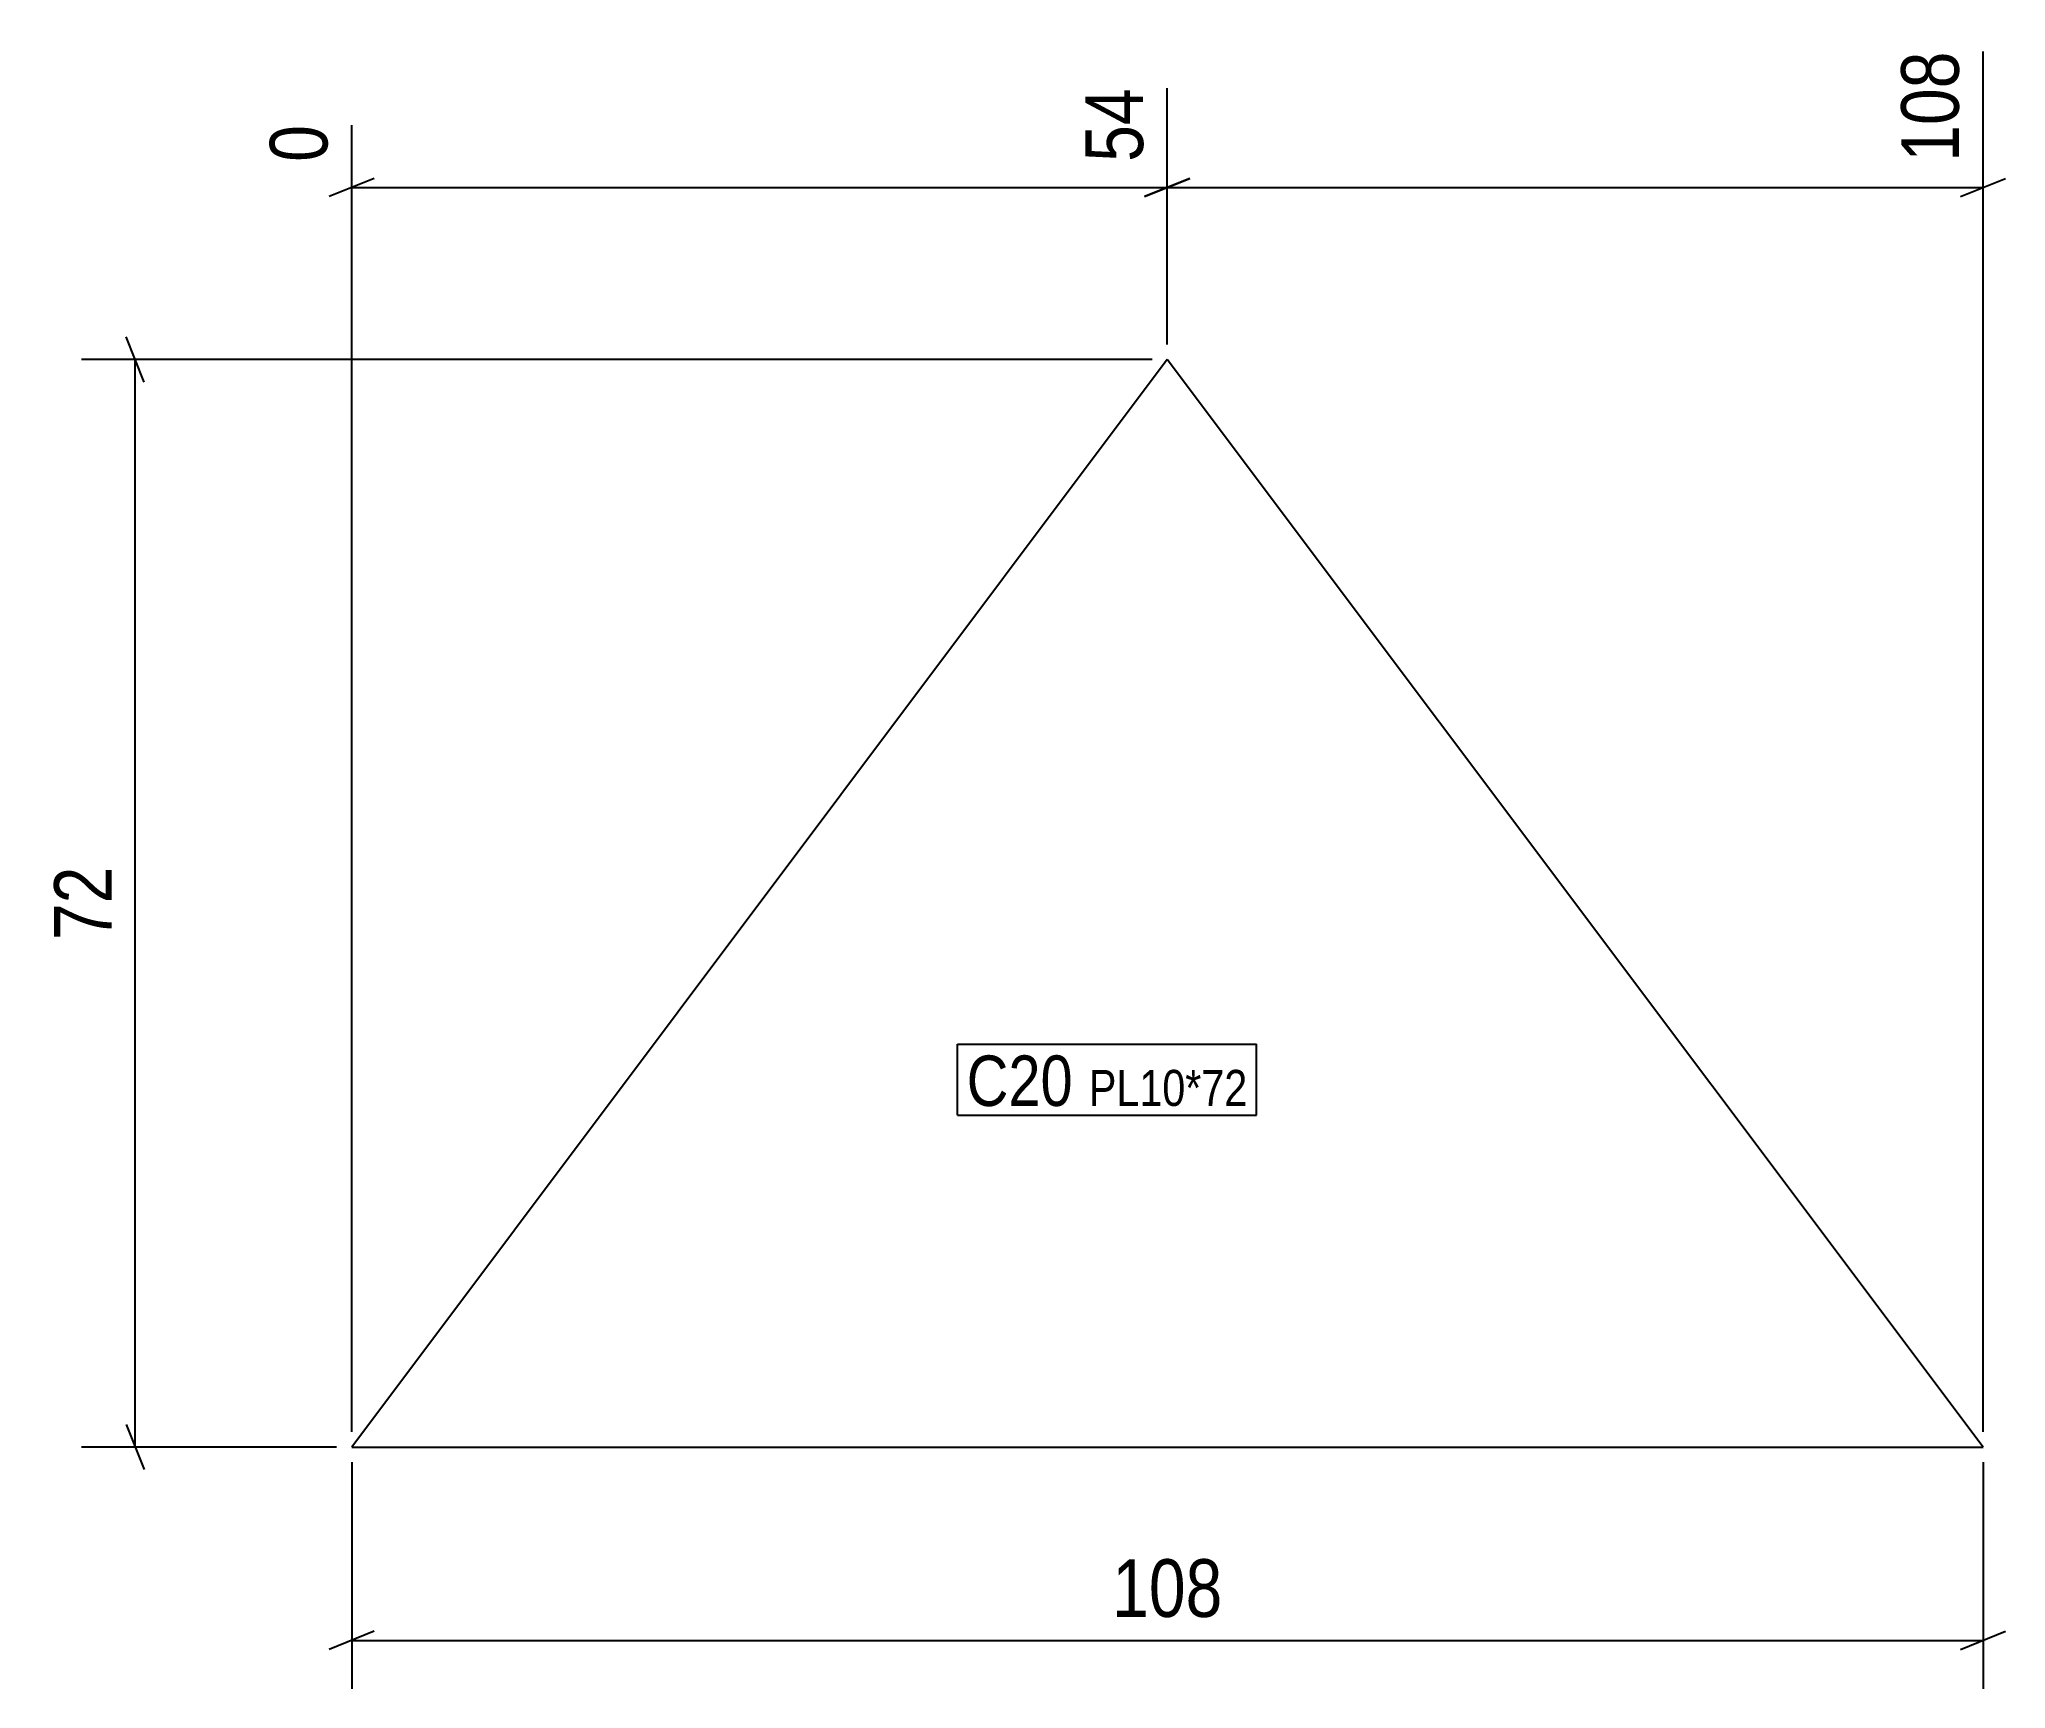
# Model space of a CAD drawing. Header units: millimetres. Extents: x 2 to 132, y 3 to 112.
import ezdxf

# ---------------------------------------------------------------- set-up
doc = ezdxf.new("R2010")
doc.units = ezdxf.units.MM
for name, color, linetype in [('MÅLSÆTNING', 7, 'Continuous'), ('STÅL', 7, 'Continuous'), ('TEKST', 7, 'Continuous')]:
    doc.layers.add(name, color=color, linetype=linetype)
doc.styles.add('Arial Narrow', font='ARIALN.TTF', dxfattribs={"height": 0.2})

msp = doc.modelspace()

# ---------------------------------------------------------------- linework, layer by layer
at = {"layer": 'MÅLSÆTNING', "color": 7, "linetype": 'Continuous'}
for p, q in [((130.89, 20), (130.89, 111.4)), ((76.88, 92), (76.88, 108.96)), ((76.88, 92), (76.88, 108.96)), ((22.88, 20), (22.88, 106.52)), ((24.38, 102.99), (21.38, 101.79)), ((78.38, 102.99), (75.38, 101.79)), ((75.38, 101.79), (78.38, 102.99)), ((129.39, 101.79), (132.39, 102.99)), ((22.88, 102.39), (76.88, 102.39)), ((76.88, 102.39), (130.89, 102.39)), ((9.15, 89.5), (7.95, 92.5)), ((75.88, 91), (5, 91)), ((8.55, 19), (8.55, 91)), ((7.95, 20.5), (9.15, 17.5)), ((21.88, 19), (5, 19)), ((22.88, 18), (22.88, 3)), ((130.89, 18), (130.89, 3)), ((24.38, 6.8), (21.38, 5.6)), ((129.39, 5.6), (132.39, 6.8)), ((22.88, 6.2), (130.89, 6.2))]:
    msp.add_line(p, q, dxfattribs=at)
at = {"layer": 'STÅL', "color": 2, "linetype": 'Continuous'}
for p, q in [((76.88, 91), (22.88, 19)), ((130.89, 19), (76.88, 91)), ((22.88, 19), (130.89, 19))]:
    msp.add_line(p, q, dxfattribs=at)

# ---------------------------------------------------------------- wipeouts: each hides what was drawn before it
at = {"color": 0}
for points in [[(7.8, 58.24), (2.2, 58.24), (2.2, 51.76), (7.8, 51.76)], [(81.34, 6.95), (81.34, 12.55), (72.43, 12.55), (72.43, 6.95)]]:
    msp.add_wipeout(points, dxfattribs=at).dxf.layer = 'MÅLSÆTNING'

# ---------------------------------------------------------------- next in the draw order: texts
at = {"layer": 'MÅLSÆTNING', "color": 3, "style": 'Arial Narrow'}
msp.add_text('72', height=3.818, rotation=90.0002, dxfattribs=at).set_placement((7, 52.56))
msp.add_text('108', height=3.818, dxfattribs=at).set_placement((73.23, 7.75))

# ---------------------------------------------------------------- next in the draw order: wipeouts: each hides what was drawn before it
at = {"color": 0, "linetype": 'Continuous'}
for points in [[(130.09, 112.2), (124.49, 112.2), (124.49, 103.29), (130.09, 103.29)], [(76.08, 109.76), (70.48, 109.76), (70.48, 103.29), (76.08, 103.29)], [(22.08, 107.32), (16.48, 107.32), (16.48, 103.29), (22.08, 103.29)]]:
    msp.add_wipeout(points, dxfattribs=at).dxf.layer = 'MÅLSÆTNING'
at = {"color": 0}
for points in [[(70.64, 41.58), (70.64, 45.08), (63.6, 45.08), (63.6, 41.58)], [(82.19, 41.58), (82.19, 44.08), (71.69, 44.08), (71.69, 41.58)]]:
    msp.add_wipeout(points, dxfattribs=at).dxf.layer = 'TEKST'

# ---------------------------------------------------------------- next in the draw order: texts
at = {"layer": 'MÅLSÆTNING', "color": 3, "linetype": 'Continuous', "style": 'Arial Narrow'}
for s, height, p in [('108', 3.818, (129.29, 104.09)), ('54', 3.818, (75.28, 104.09)), ('0', 3.82, (21.28, 104.09))]:
    msp.add_text(s, height=height, rotation=90.0002, dxfattribs=at).set_placement(p)

# ---------------------------------------------------------------- next in the draw order: wipeouts: each hides what was drawn before it
at = {"color": 0}
for points in [[(70.64, 41.58), (70.64, 45.08), (63.6, 45.08), (63.6, 41.58)], [(82.19, 41.58), (82.19, 44.08), (71.69, 44.08), (71.69, 41.58)]]:
    msp.add_wipeout(points, dxfattribs=at).dxf.layer = 'TEKST'

# ---------------------------------------------------------------- next in the draw order: linework, layer by layer
at = {"layer": 'TEKST', "color": 7, "linetype": 'Continuous'}
for p, q in [((63, 45.68), (82.79, 45.68)), ((63, 40.98), (63, 45.68)), ((82.79, 40.98), (82.79, 45.68)), ((63, 40.98), (82.79, 40.98))]:
    msp.add_line(p, q, dxfattribs=at)

# ---------------------------------------------------------------- next in the draw order: texts
at = {"layer": 'TEKST', "color": 3, "style": 'Arial Narrow'}
for s, height, p in [('C20', 3.34, (63.6, 41.58)), ('PL10*72', 2.386, (71.69, 41.58))]:
    msp.add_text(s, height=height, dxfattribs=at).set_placement(p)

doc.saveas('drawing.dxf')
